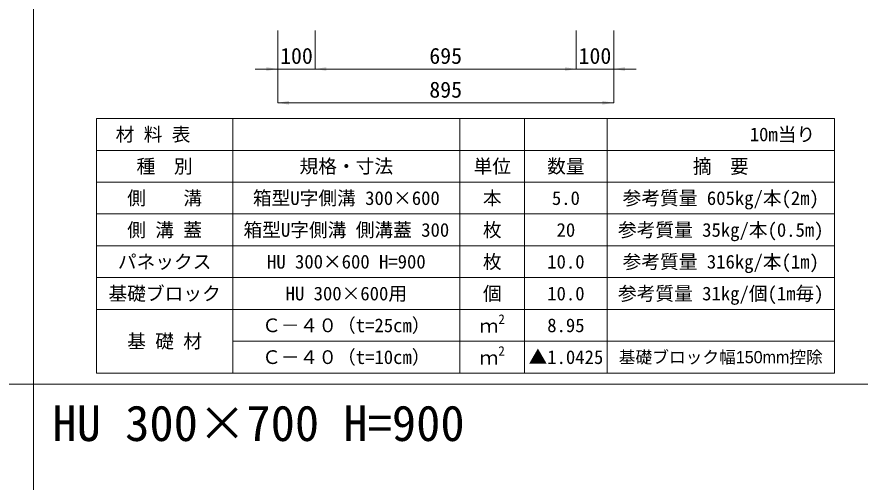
# Model space of a CAD drawing. Units: millimetres at full size. Extents: x 187207 to 255567, y 882048 to 905686.
# Drawn here: x 209853 to 212099, y 888688 to 889927 of the extents above; entities that cross this region are included whole.
import ezdxf
from ezdxf.enums import TextEntityAlignment as Align

# ---------------------------------------------------------------- set-up
doc = ezdxf.new("R2010")
doc.units = ezdxf.units.MM
doc.header["$LTSCALE"] = 20
for name, color, linetype, lineweight in [('Defpoints_3', 8, 'Continuous', 0), ('図枠', 5, 'Continuous', 13), ('寸法・材料表', 7, 'Continuous', 13), ('寸法線', 7, 'Continuous', 13)]:
    doc.layers.add(name, color=color, linetype=linetype, lineweight=lineweight)
doc.layers.add('文字', color=7, linetype='Continuous')
doc.styles.add('ＭＳ ゴシック', font='')
doc.styles.add('ＭＳ Ｐゴシック', font='')
doc.styles.get('ＭＳ ゴシック').set_extended_font_data('MS Gothic')
doc.styles.get('ＭＳ Ｐゴシック').set_extended_font_data('MS PGothic')

# ---------------------------------------------------------------- blocks, each defined once
blk = doc.blocks.new('filled_arrow')
at = {"color": 0, "linetype": 'Continuous', "lineweight": -2}
blk.add_solid([(7.5, 1.25), (0, 0), (7.5, -1.25)], dxfattribs=at)

msp = doc.modelspace()

# ---------------------------------------------------------------- linework, layer by layer
at = {"layer": 'Defpoints_3'}
for p, q in [((210064.72, 889656.41), (212030.03, 889656.41)), ((210064.72, 889656.41), (210064.72, 889571.23)), ((210427.72, 889656.41), (210427.72, 889571.23)), ((211032.72, 889656.41), (211032.72, 889571.23)), ((211205.03, 889656.41), (211205.03, 889571.23)), ((211425.03, 889656.41), (211425.03, 889571.23)), ((212030.03, 889656.41), (212030.03, 889571.23))]:
    msp.add_line(p, q, dxfattribs=at)
at = {"layer": '図枠'}
for p, q in [((209897.37, 904948.33), (209897.37, 882048.33)), ((194897.37, 888948.33), (214497.37, 888948.33))]:
    msp.add_line(p, q, dxfattribs=at)
at = {"layer": '寸法・材料表'}
for p, q in [((210064.72, 889571.23), (212030.03, 889571.23)), ((210064.72, 889571.23), (210064.72, 888978.33)), ((210427.72, 889571.23), (210427.72, 888978.33)), ((211032.72, 889571.23), (211032.72, 888978.33)), ((211205.03, 889571.23), (211205.03, 888978.33)), ((211425.03, 889571.23), (211425.03, 888978.33)), ((212030.03, 889571.23), (212030.03, 888978.33)), ((210064.72, 889486.53), (212030.03, 889486.53)), ((210064.72, 889401.83), (212030.03, 889401.83)), ((210064.72, 889317.13), (212030.03, 889317.13)), ((210064.72, 889232.43), (212030.03, 889232.43)), ((210064.72, 889147.73), (212030.03, 889147.73)), ((210427.72, 889063.03), (212030.03, 889063.03)), ((210064.72, 888978.33), (212030.03, 888978.33))]:
    msp.add_line(p, q, dxfattribs=at)
at = {"layer": '寸法線'}
for p, q in [((210547.37, 889890.37), (210547.37, 889787.9)), ((210547.37, 889890.37), (210547.37, 889697.93)), ((210647.37, 889890.37), (210647.37, 889787.9)), ((210647.37, 889890.37), (210647.37, 889787.9)), ((211342.37, 889890.37), (211342.37, 889787.9)), ((211342.37, 889890.37), (211342.37, 889787.9)), ((211442.37, 889890.37), (211442.37, 889787.9)), ((211442.37, 889890.37), (211442.37, 889697.93)), ((210487.37, 889787.9), (210707.37, 889787.9)), ((210647.37, 889787.9), (211342.37, 889787.9)), ((211282.37, 889787.9), (211502.37, 889787.9)), ((211442.37, 889697.93), (210547.37, 889697.93))]:
    msp.add_line(p, q, dxfattribs=at)

# ---------------------------------------------------------------- block references
at = {"layer": '寸法線', "xscale": 4, "yscale": 4, "rotation": 180}
for p in [(210547.37, 889787.9), (211342.37, 889787.9), (211342.37, 889787.9), (211442.37, 889697.93)]:
    msp.add_blockref('filled_arrow', p, dxfattribs=at)
at = {"layer": '寸法線', "xscale": 4, "yscale": 4}
for p in [(210647.37, 889787.9), (210647.37, 889787.9), (211442.37, 889787.9), (210547.37, 889697.93)]:
    msp.add_blockref('filled_arrow', p, dxfattribs=at)

# ---------------------------------------------------------------- texts
at = {"layer": '寸法・材料表', "style": 'ＭＳ ゴシック'}
msp.add_text('\u3000材 料 表', height=36.55, dxfattribs=at).set_placement((210065.88, 889613.82), align=Align.MIDDLE_LEFT)
msp.add_text('10m当り\u3000', height=36.55, dxfattribs=at).set_placement((212028.86, 889613.82), align=Align.MIDDLE_RIGHT)
at = {"layer": '寸法・材料表'}
for s, height, style, p in [('種\u3000別', 36.55, 'ＭＳ ゴシック', (210246.22, 889528.88)), ('規格・寸法', 36.55, 'ＭＳ ゴシック', (210730.22, 889528.88)), ('単位', 36.55, 'ＭＳ ゴシック', (211118.87, 889528.88)), ('数量', 36.55, 'ＭＳ ゴシック', (211315.03, 889528.88)), ('側\u3000\u3000溝', 36.55, 'ＭＳ ゴシック', (210246.22, 889444.18)), ('箱型U字側溝 300×600', 36.55, 'ＭＳ ゴシック', (210730.22, 889444.18)), ('本', 36.55, 'ＭＳ ゴシック', (211118.87, 889444.18)), ('5.0', 36.55, 'ＭＳ ゴシック', (211315.03, 889444.18)), ('参考質量 605kg/本(2m)', 36.55, 'ＭＳ ゴシック', (211727.53, 889444.18)), ('側 溝 蓋', 36.55, 'ＭＳ ゴシック', (210246.22, 889359.48)), ('箱型U字側溝 側溝蓋 300', 36.55, 'ＭＳ ゴシック', (210730.22, 889359.48)), ('枚', 36.55, 'ＭＳ ゴシック', (211118.87, 889359.48)), ('20', 36.55, 'ＭＳ ゴシック', (211315.03, 889359.48)), ('参考質量 35kg/本(0.5m)', 36.55, 'ＭＳ ゴシック', (211727.53, 889359.48)), ('枚', 36.55, 'ＭＳ ゴシック', (211118.87, 889274.78)), ('参考質量 316kg/本(1m)', 36.55, 'ＭＳ ゴシック', (211727.53, 889274.78)), ('パネックス', 36.55, 'ＭＳ ゴシック', (210246.22, 889274.78)), ('HU 300×600 H=900', 36.55, 'ＭＳ ゴシック', (210730.22, 889274.78)), ('10.0', 36.55, 'ＭＳ ゴシック', (211315.03, 889274.78)), ('基礎ブロック', 36.55, 'ＭＳ ゴシック', (210246.22, 889190.08)), ('HU 300×600用', 36.55, 'ＭＳ ゴシック', (210730.22, 889190.08)), ('個', 36.55, 'ＭＳ ゴシック', (211118.87, 889190.08)), ('10.0', 36.55, 'ＭＳ ゴシック', (211315.03, 889190.08)), ('参考質量 31kg/個(1m毎)', 36.55, 'ＭＳ ゴシック', (211727.53, 889190.08)), ('Ｃ－４０（t=25cm）', 36.55, 'ＭＳ ゴシック', (210730.22, 889105.38)), ('8.95', 36.55, 'ＭＳ ゴシック', (211315.03, 889105.38)), ('基 礎 材', 36.55, 'ＭＳ ゴシック', (210246.22, 889063.03)), ('Ｃ－４０（t=10cm）', 36.55, 'ＭＳ ゴシック', (210730.22, 889020.68)), ('▲1.0425', 36.55, 'ＭＳ ゴシック', (211315.03, 889020.68)), ('基礎ブロック幅150mm控除', 32.66, 'ＭＳ Ｐゴシック', (211727.53, 889020.68))]:
    msp.add_text(s, height=height, dxfattribs=dict(at, style=style)).set_placement(p, align=Align.MIDDLE_CENTER)
at = {"layer": '寸法・材料表', "style": 'ＭＳ Ｐゴシック', "width": 0.95}
msp.add_text('摘\u3000要', height=38.1, dxfattribs=at).set_placement((211727.53, 889528.88), align=Align.MIDDLE_CENTER)
at = {"layer": '寸法・材料表', "style": 'ＭＳ ゴシック'}
for s, height, p in [('2', 25.59, (211135.08, 889101.41)), ('ｍ', 36.55, (211085.22, 889074.46)), ('ｍ', 36.55, (211085.22, 888989.76)), ('2', 25.59, (211135.08, 889016.71))]:
    msp.add_text(s, height=height, dxfattribs=at).set_placement(p, align=Align.BOTTOM_LEFT)
at = {"layer": '寸法線', "style": 'ＭＳ ゴシック'}
for s, p in [('100', (210597.37, 889822.9)), ('695', (210994.87, 889822.9)), ('100', (211392.37, 889822.9)), ('895', (210994.87, 889732.93))]:
    msp.add_text(s, height=42.72, dxfattribs=at).set_placement(p, align=Align.MIDDLE_CENTER)
at = {"layer": '文字', "style": 'ＭＳ ゴシック'}
msp.add_text('HU 300×700 H=900', height=94.94, dxfattribs=at).set_placement((209947.37, 888768.83), align=Align.BOTTOM_LEFT)

doc.saveas('drawing.dxf')
